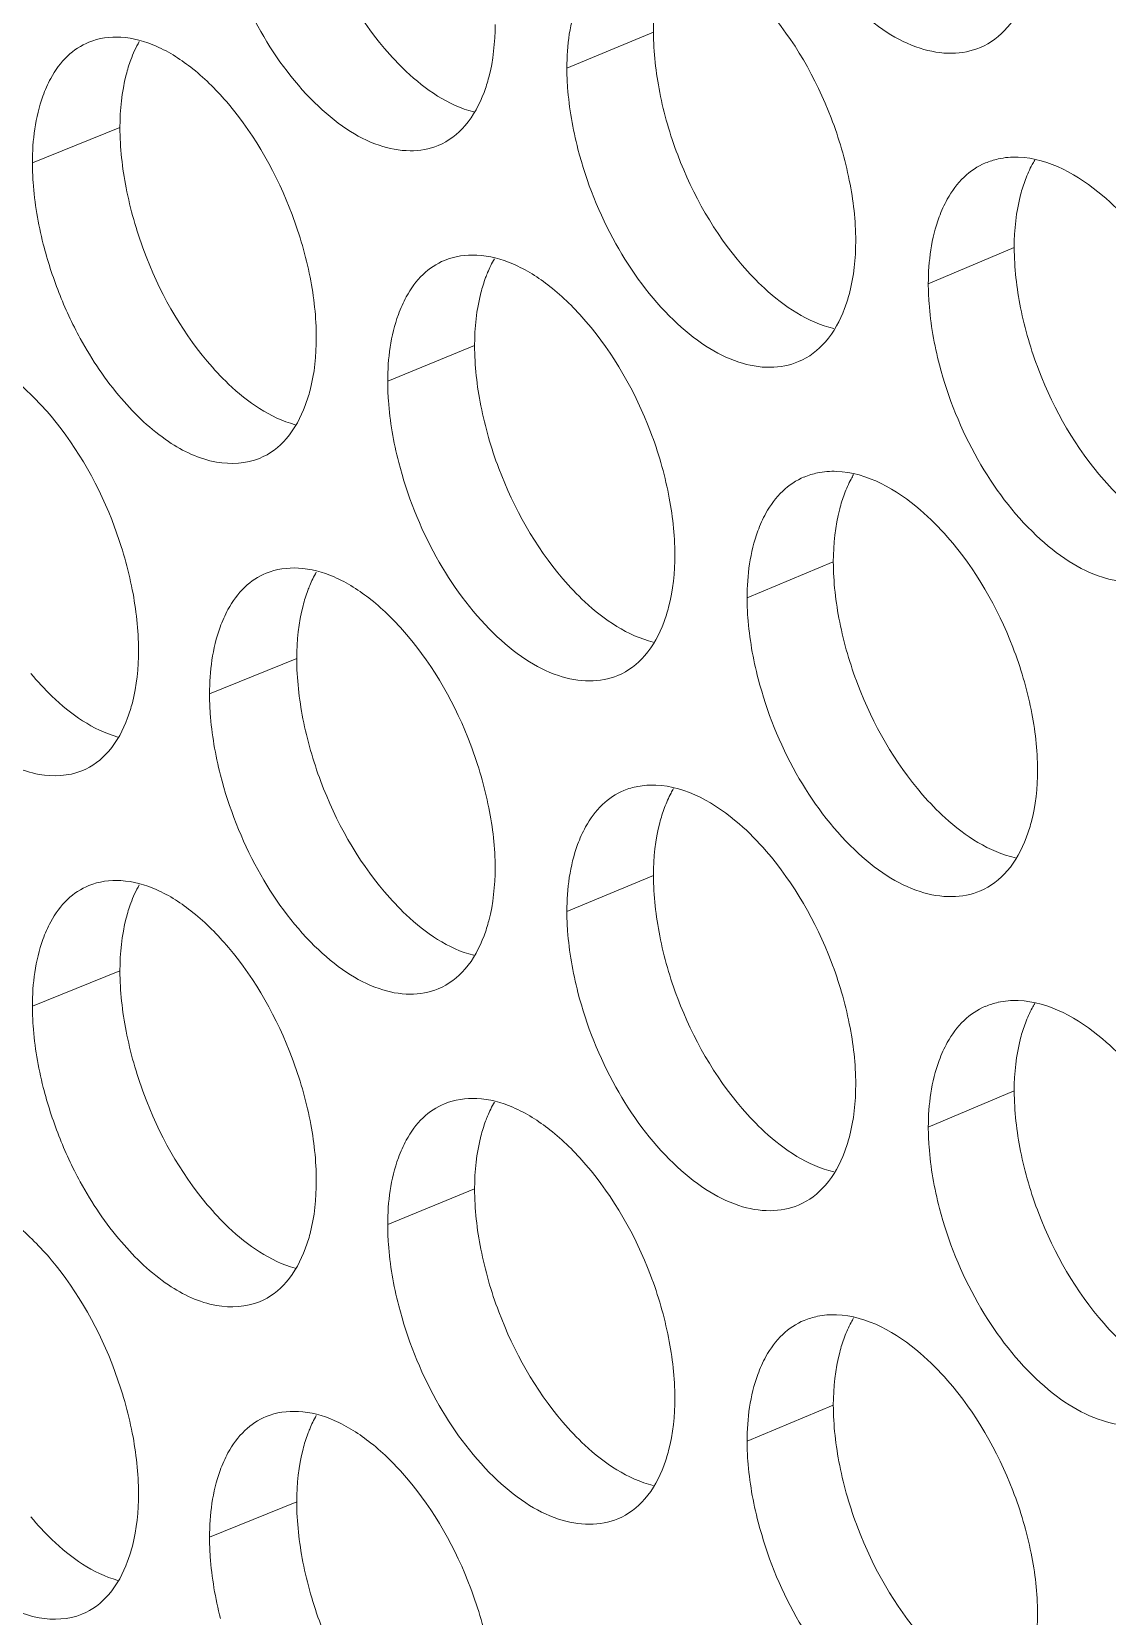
# Model space of a CAD drawing. Header units: millimetres. Extents: x 1177 to 4147, y 93 to 2194.
# Drawn here: x 2542.44 to 2552.48, y 853.82 to 868.62 of the extents above; entities that cross this region are included whole.
import ezdxf

# ---------------------------------------------------------------- set-up
doc = ezdxf.new("R2010")
doc.units = ezdxf.units.MM
doc.header["$LTSCALE"] = 0.1
doc.layers.get('0').update_dxf_attribs({"lineweight": 13})
doc.layers.add('标注', color=251, linetype='Continuous', lineweight=9)

# ---------------------------------------------------------------- blocks, each defined once
blk = doc.blocks.new('02')
at = {"layer": '标注'}
for p, q in [((4409.479, 832.143), (4408.324, 831.664)), ((4402.363, 830.87), (4401.195, 830.4)), ((4402.363, 830.87), (4401.195, 830.4)), ((4414.291, 829.269), (4413.145, 828.785)), ((4407.093, 827.963), (4405.934, 827.487)), ((4407.093, 827.963), (4405.934, 827.487)), ((4411.878, 825.078), (4410.728, 824.597)), ((4411.878, 825.078), (4410.728, 824.597)), ((4404.721, 823.789), (4403.558, 823.316)), ((4409.479, 820.893), (4408.324, 820.414)), ((4402.363, 819.62), (4401.195, 819.15)), ((4414.291, 818.019), (4413.145, 817.535)), ((4407.093, 816.713), (4405.934, 816.237)), ((4411.878, 813.828), (4410.728, 813.347)), ((4404.721, 812.539), (4403.558, 812.066))]:
    blk.add_line(p, q, dxfattribs=at)
for centre, radius, start, end in [((4414.281, 829.513), 0.96, 102.3564, 112.9065), ((4411.856, 825.33), 0.952, 101.531, 112.7006), ((4411.856, 825.33), 0.952, 101.531, 112.7006), ((4414.281, 818.263), 0.96, 102.3564, 112.9065), ((4411.856, 814.08), 0.952, 101.531, 112.7006)]:
    blk.add_arc(centre, radius, start, end, dxfattribs=at)
for points, knots in [([(4404.721, 835.039), (4404.721, 834.769), (4404.786, 834.209), (4405.096, 833.124), (4405.525, 832.356), (4405.893, 831.923)], [0, 0, 0, 0, 0.239417, 0.496314, 1, 1, 1, 1]), ([(4410.877, 834.765), (4410.991, 834.326), (4411.321, 833.501), (4411.963, 832.631), (4412.564, 832.136), (4413.009, 831.914), (4413.444, 831.835), (4413.719, 831.887), (4413.839, 831.938)], [0, 0, 0, 0, 0.302139, 0.585875, 0.710041, 0.818575, 0.913518, 1, 1, 1, 1]), ([(4403.704, 833.482), (4403.816, 833.044), (4404.139, 832.22), (4404.767, 831.348), (4405.356, 830.847), (4405.791, 830.62), (4406.218, 830.535), (4406.49, 830.583), (4406.608, 830.631)], [0, 0, 0, 0, 0.303606, 0.588083, 0.712204, 0.820335, 0.914512, 1, 1, 1, 1]), ([(4409.627, 833.048), (4409.602, 832.982), (4409.511, 832.689), (4409.479, 832.379), (4409.479, 832.143)], [0, 0, 0, 0, 0.230017, 1, 1, 1, 1]), ([(4408.574, 832.791), (4408.532, 832.716), (4408.375, 832.36), (4408.324, 831.965), (4408.324, 831.664)], [0, 0, 0, 0, 0.223347, 1, 1, 1, 1]), ([(4413.839, 831.938), (4413.976, 831.996), (4414.239, 832.199), (4414.392, 832.487), (4414.452, 832.646)], [0, 0, 0, 0, 0.468447, 1, 1, 1, 1]), ([(4412.177, 829.359), (4412.177, 829.629), (4412.11, 830.189), (4411.793, 831.273), (4411.355, 832.037), (4410.983, 832.467)], [0, 0, 0, 0, 0.23906, 0.495656, 1, 1, 1, 1]), ([(4407.219, 831.339), (4407.244, 831.405), (4407.335, 831.697), (4407.367, 832.007), (4407.367, 832.243)], [0, 0, 0, 0, 0.229953, 1, 1, 1, 1]), ([(4401.95, 832.009), (4401.844, 831.967), (4401.64, 831.831), (4401.499, 831.634), (4401.44, 831.524)], [0, 0, 0, 0, 0.477116, 1, 1, 1, 1]), ([(4401.95, 832.009), (4401.844, 831.967), (4401.64, 831.831), (4401.499, 831.634), (4401.44, 831.524)], [0, 0, 0, 0, 0.477116, 1, 1, 1, 1]), ([(4403.809, 831.184), (4403.666, 831.353), (4403.374, 831.649), (4402.886, 831.967), (4402.398, 832.105), (4402.083, 832.063), (4401.95, 832.009)], [0, 0, 0, 0, 0.307992, 0.574392, 0.80034, 1, 1, 1, 1]), ([(4403.809, 831.184), (4403.666, 831.353), (4403.374, 831.649), (4402.886, 831.967), (4402.398, 832.105), (4402.083, 832.063), (4401.95, 832.009)], [0, 0, 0, 0, 0.307992, 0.574392, 0.80034, 1, 1, 1, 1]), ([(4409.479, 832.143), (4409.479, 831.873), (4409.544, 831.313), (4409.858, 830.229), (4410.293, 829.463), (4410.664, 829.033)], [0, 0, 0, 0, 0.239274, 0.496012, 1, 1, 1, 1]), ([(4402.508, 831.775), (4402.484, 831.709), (4402.394, 831.416), (4402.363, 831.106), (4402.363, 830.87)], [0, 0, 0, 0, 0.229578, 1, 1, 1, 1]), ([(4402.508, 831.775), (4402.484, 831.709), (4402.394, 831.416), (4402.363, 831.106), (4402.363, 830.87)], [0, 0, 0, 0, 0.229578, 1, 1, 1, 1]), ([(4405.893, 831.923), (4405.983, 831.817), (4406.316, 831.461), (4406.742, 831.166), (4407.081, 831.078)], [0, 0, 0, 0, 0.285322, 1, 1, 1, 1]), ([(4408.324, 831.664), (4408.324, 831.577), (4408.339, 831.213), (4408.403, 830.851), (4408.472, 830.582)], [0, 0, 0, 0, 0.237972, 1, 1, 1, 1]), ([(4401.44, 831.524), (4401.399, 831.449), (4401.244, 831.094), (4401.195, 830.7), (4401.195, 830.4)], [0, 0, 0, 0, 0.222686, 1, 1, 1, 1]), ([(4401.44, 831.524), (4401.399, 831.449), (4401.244, 831.094), (4401.195, 830.7), (4401.195, 830.4)], [0, 0, 0, 0, 0.222686, 1, 1, 1, 1]), ([(4406.608, 830.631), (4406.745, 830.688), (4407.009, 830.891), (4407.16, 831.179), (4407.219, 831.339)], [0, 0, 0, 0, 0.46659, 1, 1, 1, 1]), ([(4404.982, 828.068), (4404.982, 828.338), (4404.917, 828.898), (4404.605, 829.983), (4404.176, 830.75), (4403.809, 831.184)], [0, 0, 0, 0, 0.239276, 0.49611, 1, 1, 1, 1]), ([(4404.982, 828.068), (4404.982, 828.338), (4404.917, 828.898), (4404.605, 829.983), (4404.176, 830.75), (4403.809, 831.184)], [0, 0, 0, 0, 0.239276, 0.49611, 1, 1, 1, 1]), ([(4402.363, 830.87), (4402.363, 830.601), (4402.427, 830.04), (4402.736, 828.955), (4403.162, 828.186), (4403.527, 827.752)], [0, 0, 0, 0, 0.239489, 0.496465, 1, 1, 1, 1]), ([(4402.363, 830.87), (4402.363, 830.601), (4402.427, 830.04), (4402.736, 828.955), (4403.162, 828.186), (4403.527, 827.752)], [0, 0, 0, 0, 0.239489, 0.496465, 1, 1, 1, 1]), ([(4408.472, 830.582), (4408.585, 830.143), (4408.913, 829.318), (4409.551, 828.448), (4410.148, 827.951), (4410.589, 827.727), (4411.022, 827.646), (4411.296, 827.697), (4411.415, 827.747)], [0, 0, 0, 0, 0.302626, 0.586607, 0.710758, 0.819158, 0.913847, 1, 1, 1, 1]), ([(4401.195, 830.4), (4401.195, 830.313), (4401.209, 829.948), (4401.272, 829.586), (4401.34, 829.316)], [0, 0, 0, 0, 0.237892, 1, 1, 1, 1]), ([(4401.195, 830.4), (4401.195, 830.313), (4401.209, 829.948), (4401.272, 829.586), (4401.34, 829.316)], [0, 0, 0, 0, 0.237892, 1, 1, 1, 1]), ([(4413.907, 830.398), (4413.802, 830.353), (4413.6, 830.217), (4413.458, 830.022), (4413.398, 829.914)], [0, 0, 0, 0, 0.479572, 1, 1, 1, 1]), ([(4415.834, 829.601), (4415.72, 829.73), (4415.315, 830.141), (4414.756, 830.46), (4414.345, 830.475)], [0, 0, 0, 0, 0.29472, 1, 1, 1, 1]), ([(4414.565, 830.436), (4414.553, 830.416), (4414.506, 830.332), (4414.466, 830.244), (4414.44, 830.175)], [0, 0, 0, 0, 0.242079, 1, 1, 1, 1]), ([(4414.44, 830.175), (4414.415, 830.109), (4414.323, 829.816), (4414.291, 829.506), (4414.291, 829.269)], [0, 0, 0, 0, 0.230311, 1, 1, 1, 1]), ([(4413.398, 829.914), (4413.356, 829.838), (4413.196, 829.483), (4413.145, 829.086), (4413.145, 828.785)], [0, 0, 0, 0, 0.2238, 1, 1, 1, 1]), ([(4401.34, 829.316), (4401.396, 829.097), (4401.535, 828.665), (4401.862, 827.96), (4402.332, 827.265), (4402.943, 826.678), (4403.596, 826.362), (4404.046, 826.385), (4404.224, 826.457)], [0, 0, 0, 0, 0.152387, 0.304947, 0.522872, 0.714293, 0.870269, 1, 1, 1, 1]), ([(4401.34, 829.316), (4401.396, 829.097), (4401.535, 828.665), (4401.862, 827.96), (4402.332, 827.265), (4402.943, 826.678), (4403.596, 826.362), (4404.046, 826.385), (4404.224, 826.457)], [0, 0, 0, 0, 0.152387, 0.304947, 0.522872, 0.714293, 0.870269, 1, 1, 1, 1]), ([(4412.027, 828.454), (4412.052, 828.52), (4412.145, 828.813), (4412.177, 829.123), (4412.177, 829.359)], [0, 0, 0, 0, 0.230247, 1, 1, 1, 1]), ([(4414.291, 829.269), (4414.291, 829), (4414.357, 828.44), (4414.675, 827.357), (4415.114, 826.593), (4415.489, 826.165)], [0, 0, 0, 0, 0.239131, 0.495711, 1, 1, 1, 1]), ([(4406.692, 829.098), (4406.587, 829.055), (4406.383, 828.919), (4406.242, 828.722), (4406.182, 828.613)], [0, 0, 0, 0, 0.478136, 1, 1, 1, 1]), ([(4406.692, 829.098), (4406.587, 829.055), (4406.383, 828.919), (4406.242, 828.722), (4406.182, 828.613)], [0, 0, 0, 0, 0.478136, 1, 1, 1, 1]), ([(4408.578, 828.284), (4408.433, 828.453), (4408.136, 828.749), (4407.641, 829.064), (4407.146, 829.199), (4406.827, 829.154), (4406.692, 829.098)], [0, 0, 0, 0, 0.30699, 0.573081, 0.799443, 1, 1, 1, 1]), ([(4408.578, 828.284), (4408.433, 828.453), (4408.136, 828.749), (4407.641, 829.064), (4407.146, 829.199), (4406.827, 829.154), (4406.692, 829.098)], [0, 0, 0, 0, 0.30699, 0.573081, 0.799443, 1, 1, 1, 1]), ([(4407.357, 829.118), (4407.323, 829.059), (4407.283, 828.976), (4407.249, 828.89), (4407.24, 828.868)], [0, 0, 0, 0, 0.741765, 1, 1, 1, 1]), ([(4407.357, 829.118), (4407.323, 829.059), (4407.283, 828.976), (4407.249, 828.89), (4407.24, 828.868)], [0, 0, 0, 0, 0.741765, 1, 1, 1, 1]), ([(4410.664, 829.033), (4410.756, 828.925), (4411.099, 828.566), (4411.537, 828.271), (4411.884, 828.189)], [0, 0, 0, 0, 0.285356, 1, 1, 1, 1]), ([(4407.24, 828.868), (4407.216, 828.802), (4407.125, 828.509), (4407.093, 828.199), (4407.093, 827.963)], [0, 0, 0, 0, 0.229871, 1, 1, 1, 1]), ([(4407.24, 828.868), (4407.216, 828.802), (4407.125, 828.509), (4407.093, 828.199), (4407.093, 827.963)], [0, 0, 0, 0, 0.229871, 1, 1, 1, 1]), ([(4406.182, 828.613), (4406.141, 828.538), (4405.984, 828.183), (4405.934, 827.788), (4405.934, 827.487)], [0, 0, 0, 0, 0.223124, 1, 1, 1, 1]), ([(4406.182, 828.613), (4406.141, 828.538), (4405.984, 828.183), (4405.934, 827.788), (4405.934, 827.487)], [0, 0, 0, 0, 0.223124, 1, 1, 1, 1]), ([(4413.145, 828.785), (4413.145, 828.699), (4413.16, 828.334), (4413.224, 827.972), (4413.295, 827.703)], [0, 0, 0, 0, 0.238027, 1, 1, 1, 1]), ([(4411.415, 827.747), (4411.552, 827.804), (4411.815, 828.007), (4411.967, 828.296), (4412.027, 828.454)], [0, 0, 0, 0, 0.467837, 1, 1, 1, 1]), ([(4409.765, 825.173), (4409.765, 825.443), (4409.699, 826.003), (4409.384, 827.087), (4408.949, 827.853), (4408.578, 828.284)], [0, 0, 0, 0, 0.239132, 0.495807, 1, 1, 1, 1]), ([(4409.765, 825.173), (4409.765, 825.443), (4409.699, 826.003), (4409.384, 827.087), (4408.949, 827.853), (4408.578, 828.284)], [0, 0, 0, 0, 0.239132, 0.495807, 1, 1, 1, 1]), ([(4404.835, 827.164), (4404.86, 827.23), (4404.951, 827.523), (4404.982, 827.832), (4404.982, 828.068)], [0, 0, 0, 0, 0.229806, 1, 1, 1, 1]), ([(4404.835, 827.164), (4404.86, 827.23), (4404.951, 827.523), (4404.982, 827.832), (4404.982, 828.068)], [0, 0, 0, 0, 0.229806, 1, 1, 1, 1]), ([(4407.093, 827.963), (4407.093, 827.693), (4407.158, 827.134), (4407.471, 826.049), (4407.902, 825.282), (4408.271, 824.85)], [0, 0, 0, 0, 0.239345, 0.496163, 1, 1, 1, 1]), ([(4407.093, 827.963), (4407.093, 827.693), (4407.158, 827.134), (4407.471, 826.049), (4407.902, 825.282), (4408.271, 824.85)], [0, 0, 0, 0, 0.239345, 0.496163, 1, 1, 1, 1]), ([(4401.444, 827.018), (4401.302, 827.187), (4401.013, 827.483), (4400.53, 827.801), (4400.045, 827.942), (4399.731, 827.901), (4399.599, 827.848)], [0, 0, 0, 0, 0.3085, 0.575059, 0.800797, 1, 1, 1, 1]), ([(4403.527, 827.752), (4403.617, 827.646), (4403.945, 827.292), (4404.365, 826.997), (4404.7, 826.906)], [0, 0, 0, 0, 0.285293, 1, 1, 1, 1]), ([(4403.527, 827.752), (4403.617, 827.646), (4403.945, 827.292), (4404.365, 826.997), (4404.7, 826.906)], [0, 0, 0, 0, 0.285293, 1, 1, 1, 1]), ([(4413.295, 827.703), (4413.409, 827.264), (4413.742, 826.439), (4414.389, 825.57), (4414.994, 825.077), (4415.442, 824.856), (4415.879, 824.78), (4416.156, 824.834), (4416.276, 824.885)], [0, 0, 0, 0, 0.301654, 0.585147, 0.709328, 0.817996, 0.913192, 1, 1, 1, 1]), ([(4405.934, 827.487), (4405.934, 827.4), (4405.948, 827.036), (4406.012, 826.673), (4406.081, 826.404)], [0, 0, 0, 0, 0.237945, 1, 1, 1, 1]), ([(4405.934, 827.487), (4405.934, 827.4), (4405.948, 827.036), (4406.012, 826.673), (4406.081, 826.404)], [0, 0, 0, 0, 0.237945, 1, 1, 1, 1]), ([(4404.224, 826.457), (4404.362, 826.513), (4404.626, 826.716), (4404.776, 827.005), (4404.835, 827.164)], [0, 0, 0, 0, 0.465952, 1, 1, 1, 1]), ([(4404.224, 826.457), (4404.362, 826.513), (4404.626, 826.716), (4404.776, 827.005), (4404.835, 827.164)], [0, 0, 0, 0, 0.465952, 1, 1, 1, 1]), ([(4402.611, 823.899), (4402.611, 824.168), (4402.546, 824.729), (4402.236, 825.814), (4401.81, 826.583), (4401.444, 827.018)], [0, 0, 0, 0, 0.239348, 0.496261, 1, 1, 1, 1]), ([(4406.081, 826.404), (4406.194, 825.966), (4406.519, 825.142), (4407.152, 824.27), (4407.745, 823.771), (4408.183, 823.545), (4408.613, 823.463), (4408.886, 823.512), (4409.004, 823.561)], [0, 0, 0, 0, 0.303115, 0.587343, 0.711479, 0.819744, 0.914178, 1, 1, 1, 1]), ([(4406.081, 826.404), (4406.194, 825.966), (4406.519, 825.142), (4407.152, 824.27), (4407.745, 823.771), (4408.183, 823.545), (4408.613, 823.463), (4408.886, 823.512), (4409.004, 823.561)], [0, 0, 0, 0, 0.303115, 0.587343, 0.711479, 0.819744, 0.914178, 1, 1, 1, 1]), ([(4413.402, 825.406), (4413.289, 825.535), (4412.887, 825.947), (4412.33, 826.268), (4411.921, 826.284)], [0, 0, 0, 0, 0.295157, 1, 1, 1, 1]), ([(4413.402, 825.406), (4413.289, 825.535), (4412.887, 825.947), (4412.33, 826.268), (4411.921, 826.284)], [0, 0, 0, 0, 0.295157, 1, 1, 1, 1]), ([(4411.489, 826.209), (4411.384, 826.165), (4411.181, 826.029), (4411.039, 825.833), (4410.979, 825.725)], [0, 0, 0, 0, 0.479105, 1, 1, 1, 1]), ([(4411.489, 826.209), (4411.384, 826.165), (4411.181, 826.029), (4411.039, 825.833), (4410.979, 825.725)], [0, 0, 0, 0, 0.479105, 1, 1, 1, 1]), ([(4412.149, 826.241), (4412.137, 826.222), (4412.091, 826.139), (4412.052, 826.051), (4412.027, 825.984)], [0, 0, 0, 0, 0.242084, 1, 1, 1, 1]), ([(4412.149, 826.241), (4412.137, 826.222), (4412.091, 826.139), (4412.052, 826.051), (4412.027, 825.984)], [0, 0, 0, 0, 0.242084, 1, 1, 1, 1]), ([(4415.489, 826.165), (4415.584, 826.056), (4415.935, 825.694), (4416.387, 825.4), (4416.741, 825.323)], [0, 0, 0, 0, 0.285359, 1, 1, 1, 1]), ([(4412.027, 825.984), (4412.002, 825.918), (4411.91, 825.625), (4411.878, 825.315), (4411.878, 825.078)], [0, 0, 0, 0, 0.230164, 1, 1, 1, 1]), ([(4412.027, 825.984), (4412.002, 825.918), (4411.91, 825.625), (4411.878, 825.315), (4411.878, 825.078)], [0, 0, 0, 0, 0.230164, 1, 1, 1, 1]), ([(4410.979, 825.725), (4410.937, 825.649), (4410.779, 825.294), (4410.728, 824.898), (4410.728, 824.597)], [0, 0, 0, 0, 0.223573, 1, 1, 1, 1]), ([(4410.979, 825.725), (4410.937, 825.649), (4410.779, 825.294), (4410.728, 824.898), (4410.728, 824.597)], [0, 0, 0, 0, 0.223573, 1, 1, 1, 1]), ([(4414.602, 822.301), (4414.602, 822.571), (4414.535, 823.13), (4414.216, 824.214), (4413.776, 824.977), (4413.402, 825.406)], [0, 0, 0, 0, 0.238989, 0.495505, 1, 1, 1, 1]), ([(4414.602, 822.301), (4414.602, 822.571), (4414.535, 823.13), (4414.216, 824.214), (4413.776, 824.977), (4413.402, 825.406)], [0, 0, 0, 0, 0.238989, 0.495505, 1, 1, 1, 1]), ([(4398.991, 825.155), (4399.046, 824.936), (4399.183, 824.505), (4399.508, 823.799), (4399.975, 823.104), (4400.581, 822.516), (4401.229, 822.197), (4401.678, 822.217), (4401.855, 822.289)], [0, 0, 0, 0, 0.152652, 0.305439, 0.523584, 0.715027, 0.870754, 1, 1, 1, 1]), ([(4406.187, 824.106), (4406.042, 824.275), (4405.748, 824.571), (4405.257, 824.888), (4404.765, 825.024), (4404.448, 824.981), (4404.314, 824.926)], [0, 0, 0, 0, 0.307488, 0.573733, 0.799889, 1, 1, 1, 1]), ([(4409.616, 824.269), (4409.641, 824.335), (4409.733, 824.628), (4409.765, 824.937), (4409.765, 825.173)], [0, 0, 0, 0, 0.2301, 1, 1, 1, 1]), ([(4409.616, 824.269), (4409.641, 824.335), (4409.733, 824.628), (4409.765, 824.937), (4409.765, 825.173)], [0, 0, 0, 0, 0.2301, 1, 1, 1, 1]), ([(4411.878, 825.078), (4411.878, 824.809), (4411.944, 824.249), (4412.26, 823.165), (4412.697, 822.4), (4413.069, 821.971)], [0, 0, 0, 0, 0.239203, 0.495862, 1, 1, 1, 1]), ([(4411.878, 825.078), (4411.878, 824.809), (4411.944, 824.249), (4412.26, 823.165), (4412.697, 822.4), (4413.069, 821.971)], [0, 0, 0, 0, 0.239203, 0.495862, 1, 1, 1, 1]), ([(4404.314, 824.926), (4404.209, 824.883), (4404.005, 824.747), (4403.864, 824.55), (4403.804, 824.441)], [0, 0, 0, 0, 0.477633, 1, 1, 1, 1]), ([(4404.982, 824.94), (4404.948, 824.882), (4404.909, 824.8), (4404.876, 824.716), (4404.868, 824.694)], [0, 0, 0, 0, 0.741798, 1, 1, 1, 1]), ([(4408.271, 824.85), (4408.363, 824.743), (4408.701, 824.386), (4409.133, 824.091), (4409.476, 824.006)], [0, 0, 0, 0, 0.285343, 1, 1, 1, 1]), ([(4408.271, 824.85), (4408.363, 824.743), (4408.701, 824.386), (4409.133, 824.091), (4409.476, 824.006)], [0, 0, 0, 0, 0.285343, 1, 1, 1, 1]), ([(4404.868, 824.694), (4404.843, 824.628), (4404.753, 824.334), (4404.721, 824.025), (4404.721, 823.789)], [0, 0, 0, 0, 0.229724, 1, 1, 1, 1]), ([(4410.728, 824.597), (4410.728, 824.51), (4410.742, 824.145), (4410.807, 823.784), (4410.877, 823.515)], [0, 0, 0, 0, 0.238, 1, 1, 1, 1]), ([(4410.728, 824.597), (4410.728, 824.51), (4410.742, 824.145), (4410.807, 823.784), (4410.877, 823.515)], [0, 0, 0, 0, 0.238, 1, 1, 1, 1]), ([(4403.804, 824.441), (4403.763, 824.365), (4403.607, 824.01), (4403.558, 823.616), (4403.558, 823.316)], [0, 0, 0, 0, 0.222904, 1, 1, 1, 1]), ([(4409.004, 823.561), (4409.142, 823.618), (4409.405, 823.821), (4409.557, 824.11), (4409.616, 824.269)], [0, 0, 0, 0, 0.467218, 1, 1, 1, 1]), ([(4409.004, 823.561), (4409.142, 823.618), (4409.405, 823.821), (4409.557, 824.11), (4409.616, 824.269)], [0, 0, 0, 0, 0.467218, 1, 1, 1, 1]), ([(4407.367, 820.993), (4407.367, 821.262), (4407.301, 821.822), (4406.988, 822.907), (4406.555, 823.674), (4406.187, 824.106)], [0, 0, 0, 0, 0.239204, 0.495958, 1, 1, 1, 1]), ([(4402.465, 822.995), (4402.49, 823.061), (4402.58, 823.354), (4402.611, 823.663), (4402.611, 823.899)], [0, 0, 0, 0, 0.22966, 1, 1, 1, 1]), ([(4404.721, 823.789), (4404.721, 823.519), (4404.786, 822.959), (4405.096, 821.874), (4405.525, 821.106), (4405.893, 820.673)], [0, 0, 0, 0, 0.239417, 0.496314, 1, 1, 1, 1]), ([(4401.176, 823.586), (4401.264, 823.481), (4401.588, 823.128), (4402.002, 822.834), (4402.333, 822.74)], [0, 0, 0, 0, 0.285256, 1, 1, 1, 1]), ([(4410.877, 823.515), (4410.991, 823.076), (4411.321, 822.251), (4411.963, 821.381), (4412.564, 820.886), (4413.009, 820.664), (4413.444, 820.585), (4413.719, 820.637), (4413.839, 820.688)], [0, 0, 0, 0, 0.302139, 0.585875, 0.710041, 0.818575, 0.913518, 1, 1, 1, 1]), ([(4410.877, 823.515), (4410.991, 823.076), (4411.321, 822.251), (4411.963, 821.381), (4412.564, 820.886), (4413.009, 820.664), (4413.444, 820.585), (4413.719, 820.637), (4413.839, 820.688)], [0, 0, 0, 0, 0.302139, 0.585875, 0.710041, 0.818575, 0.913518, 1, 1, 1, 1]), ([(4403.558, 823.316), (4403.558, 823.229), (4403.572, 822.864), (4403.635, 822.502), (4403.704, 822.232)], [0, 0, 0, 0, 0.237919, 1, 1, 1, 1]), ([(4401.855, 822.289), (4401.992, 822.344), (4402.256, 822.547), (4402.406, 822.836), (4402.465, 822.995)], [0, 0, 0, 0, 0.465305, 1, 1, 1, 1]), ([(4414.452, 821.396), (4414.477, 821.462), (4414.57, 821.755), (4414.602, 822.065), (4414.602, 822.301)], [0, 0, 0, 0, 0.230395, 1, 1, 1, 1]), ([(4414.452, 821.396), (4414.477, 821.462), (4414.57, 821.755), (4414.602, 822.065), (4414.602, 822.301)], [0, 0, 0, 0, 0.230395, 1, 1, 1, 1]), ([(4403.704, 822.232), (4403.816, 821.794), (4404.139, 820.97), (4404.767, 820.098), (4405.356, 819.597), (4405.791, 819.37), (4406.218, 819.285), (4406.49, 819.333), (4406.608, 819.381)], [0, 0, 0, 0, 0.303606, 0.588083, 0.712204, 0.820335, 0.914512, 1, 1, 1, 1]), ([(4410.983, 821.217), (4410.871, 821.347), (4410.472, 821.758), (4409.918, 822.082), (4409.51, 822.098)], [0, 0, 0, 0, 0.295598, 1, 1, 1, 1]), ([(4409.746, 822.052), (4409.735, 822.033), (4409.69, 821.951), (4409.652, 821.865), (4409.627, 821.798)], [0, 0, 0, 0, 0.242093, 1, 1, 1, 1]), ([(4409.084, 822.026), (4408.978, 821.982), (4408.775, 821.846), (4408.634, 821.65), (4408.574, 821.541)], [0, 0, 0, 0, 0.478627, 1, 1, 1, 1]), ([(4413.069, 821.971), (4413.163, 821.863), (4413.51, 821.502), (4413.955, 821.208), (4414.306, 821.128)], [0, 0, 0, 0, 0.285361, 1, 1, 1, 1]), ([(4413.069, 821.971), (4413.163, 821.863), (4413.51, 821.502), (4413.955, 821.208), (4414.306, 821.128)], [0, 0, 0, 0, 0.285361, 1, 1, 1, 1]), ([(4409.627, 821.798), (4409.602, 821.732), (4409.511, 821.439), (4409.479, 821.129), (4409.479, 820.893)], [0, 0, 0, 0, 0.230017, 1, 1, 1, 1]), ([(4408.574, 821.541), (4408.532, 821.466), (4408.375, 821.11), (4408.324, 820.715), (4408.324, 820.414)], [0, 0, 0, 0, 0.223347, 1, 1, 1, 1]), ([(4412.177, 818.109), (4412.177, 818.379), (4412.11, 818.939), (4411.793, 820.023), (4411.355, 820.787), (4410.983, 821.217)], [0, 0, 0, 0, 0.23906, 0.495656, 1, 1, 1, 1]), ([(4413.839, 820.688), (4413.976, 820.746), (4414.239, 820.949), (4414.392, 821.237), (4414.452, 821.396)], [0, 0, 0, 0, 0.468447, 1, 1, 1, 1]), ([(4413.839, 820.688), (4413.976, 820.746), (4414.239, 820.949), (4414.392, 821.237), (4414.452, 821.396)], [0, 0, 0, 0, 0.468447, 1, 1, 1, 1]), ([(4407.219, 820.089), (4407.244, 820.155), (4407.335, 820.447), (4407.367, 820.757), (4407.367, 820.993)], [0, 0, 0, 0, 0.229953, 1, 1, 1, 1]), ([(4403.809, 819.934), (4403.666, 820.103), (4403.374, 820.399), (4402.886, 820.717), (4402.398, 820.855), (4402.083, 820.813), (4401.95, 820.759)], [0, 0, 0, 0, 0.307992, 0.574392, 0.80034, 1, 1, 1, 1]), ([(4409.479, 820.893), (4409.479, 820.623), (4409.544, 820.063), (4409.858, 818.979), (4410.293, 818.213), (4410.664, 817.783)], [0, 0, 0, 0, 0.239274, 0.496012, 1, 1, 1, 1]), ([(4401.95, 820.759), (4401.844, 820.717), (4401.64, 820.581), (4401.499, 820.384), (4401.44, 820.274)], [0, 0, 0, 0, 0.477116, 1, 1, 1, 1]), ([(4405.893, 820.673), (4405.983, 820.567), (4406.316, 820.211), (4406.742, 819.916), (4407.081, 819.828)], [0, 0, 0, 0, 0.285322, 1, 1, 1, 1]), ([(4402.508, 820.525), (4402.484, 820.459), (4402.394, 820.166), (4402.363, 819.856), (4402.363, 819.62)], [0, 0, 0, 0, 0.229578, 1, 1, 1, 1]), ([(4408.324, 820.414), (4408.324, 820.327), (4408.339, 819.963), (4408.403, 819.601), (4408.472, 819.332)], [0, 0, 0, 0, 0.237972, 1, 1, 1, 1]), ([(4401.44, 820.274), (4401.399, 820.199), (4401.244, 819.844), (4401.195, 819.45), (4401.195, 819.15)], [0, 0, 0, 0, 0.222686, 1, 1, 1, 1]), ([(4404.982, 816.818), (4404.982, 817.088), (4404.917, 817.648), (4404.605, 818.733), (4404.176, 819.5), (4403.809, 819.934)], [0, 0, 0, 0, 0.239276, 0.49611, 1, 1, 1, 1]), ([(4406.608, 819.381), (4406.745, 819.438), (4407.009, 819.641), (4407.16, 819.929), (4407.219, 820.089)], [0, 0, 0, 0, 0.46659, 1, 1, 1, 1]), ([(4402.363, 819.62), (4402.363, 819.351), (4402.427, 818.79), (4402.736, 817.705), (4403.162, 816.936), (4403.527, 816.502)], [0, 0, 0, 0, 0.239489, 0.496465, 1, 1, 1, 1]), ([(4408.472, 819.332), (4408.585, 818.893), (4408.913, 818.068), (4409.551, 817.198), (4410.148, 816.701), (4410.589, 816.477), (4411.022, 816.396), (4411.296, 816.447), (4411.415, 816.497)], [0, 0, 0, 0, 0.302626, 0.586607, 0.710758, 0.819158, 0.913847, 1, 1, 1, 1]), ([(4401.195, 819.15), (4401.195, 819.063), (4401.209, 818.698), (4401.272, 818.336), (4401.34, 818.066)], [0, 0, 0, 0, 0.237892, 1, 1, 1, 1]), ([(4413.907, 819.148), (4413.802, 819.103), (4413.6, 818.967), (4413.458, 818.772), (4413.398, 818.664)], [0, 0, 0, 0, 0.479572, 1, 1, 1, 1]), ([(4415.834, 818.351), (4415.72, 818.48), (4415.315, 818.891), (4414.756, 819.21), (4414.345, 819.225)], [0, 0, 0, 0, 0.29472, 1, 1, 1, 1]), ([(4414.565, 819.186), (4414.553, 819.166), (4414.506, 819.082), (4414.466, 818.994), (4414.44, 818.925)], [0, 0, 0, 0, 0.242079, 1, 1, 1, 1]), ([(4414.44, 818.925), (4414.415, 818.859), (4414.323, 818.566), (4414.291, 818.256), (4414.291, 818.019)], [0, 0, 0, 0, 0.230311, 1, 1, 1, 1]), ([(4413.398, 818.664), (4413.356, 818.588), (4413.196, 818.233), (4413.145, 817.836), (4413.145, 817.535)], [0, 0, 0, 0, 0.2238, 1, 1, 1, 1]), ([(4401.34, 818.066), (4401.396, 817.847), (4401.535, 817.415), (4401.862, 816.71), (4402.332, 816.015), (4402.943, 815.428), (4403.596, 815.112), (4404.046, 815.135), (4404.224, 815.207)], [0, 0, 0, 0, 0.152387, 0.304947, 0.522872, 0.714293, 0.870269, 1, 1, 1, 1]), ([(4412.027, 817.204), (4412.052, 817.27), (4412.145, 817.563), (4412.177, 817.873), (4412.177, 818.109)], [0, 0, 0, 0, 0.230247, 1, 1, 1, 1]), ([(4414.291, 818.019), (4414.291, 817.75), (4414.357, 817.19), (4414.675, 816.107), (4415.114, 815.343), (4415.489, 814.915)], [0, 0, 0, 0, 0.239131, 0.495711, 1, 1, 1, 1]), ([(4406.692, 817.848), (4406.587, 817.805), (4406.383, 817.669), (4406.242, 817.472), (4406.182, 817.363)], [0, 0, 0, 0, 0.478136, 1, 1, 1, 1]), ([(4408.578, 817.034), (4408.433, 817.203), (4408.136, 817.499), (4407.641, 817.814), (4407.146, 817.949), (4406.827, 817.904), (4406.692, 817.848)], [0, 0, 0, 0, 0.30699, 0.573081, 0.799443, 1, 1, 1, 1]), ([(4407.357, 817.868), (4407.323, 817.809), (4407.283, 817.726), (4407.249, 817.64), (4407.24, 817.618)], [0, 0, 0, 0, 0.741765, 1, 1, 1, 1]), ([(4407.24, 817.618), (4407.216, 817.552), (4407.125, 817.259), (4407.093, 816.949), (4407.093, 816.713)], [0, 0, 0, 0, 0.229871, 1, 1, 1, 1]), ([(4410.664, 817.783), (4410.756, 817.675), (4411.099, 817.316), (4411.537, 817.021), (4411.884, 816.939)], [0, 0, 0, 0, 0.285356, 1, 1, 1, 1]), ([(4413.145, 817.535), (4413.145, 817.449), (4413.16, 817.084), (4413.224, 816.722), (4413.295, 816.453)], [0, 0, 0, 0, 0.238027, 1, 1, 1, 1]), ([(4406.182, 817.363), (4406.141, 817.288), (4405.984, 816.933), (4405.934, 816.538), (4405.934, 816.237)], [0, 0, 0, 0, 0.223124, 1, 1, 1, 1]), ([(4411.415, 816.497), (4411.552, 816.554), (4411.815, 816.757), (4411.967, 817.046), (4412.027, 817.204)], [0, 0, 0, 0, 0.467837, 1, 1, 1, 1]), ([(4409.765, 813.923), (4409.765, 814.193), (4409.699, 814.753), (4409.384, 815.837), (4408.949, 816.603), (4408.578, 817.034)], [0, 0, 0, 0, 0.239132, 0.495807, 1, 1, 1, 1]), ([(4404.835, 815.914), (4404.86, 815.98), (4404.951, 816.273), (4404.982, 816.582), (4404.982, 816.818)], [0, 0, 0, 0, 0.229806, 1, 1, 1, 1]), ([(4401.444, 815.768), (4401.302, 815.937), (4401.013, 816.233), (4400.53, 816.551), (4400.045, 816.692), (4399.731, 816.651), (4399.599, 816.598)], [0, 0, 0, 0, 0.3085, 0.575059, 0.800797, 1, 1, 1, 1]), ([(4407.093, 816.713), (4407.093, 816.443), (4407.158, 815.884), (4407.471, 814.799), (4407.902, 814.032), (4408.271, 813.6)], [0, 0, 0, 0, 0.239345, 0.496163, 1, 1, 1, 1]), ([(4403.527, 816.502), (4403.617, 816.396), (4403.945, 816.042), (4404.365, 815.747), (4404.7, 815.656)], [0, 0, 0, 0, 0.285293, 1, 1, 1, 1]), ([(4413.295, 816.453), (4413.409, 816.014), (4413.742, 815.189), (4414.389, 814.32), (4414.994, 813.827), (4415.442, 813.606), (4415.879, 813.53), (4416.156, 813.584), (4416.276, 813.635)], [0, 0, 0, 0, 0.301654, 0.585147, 0.709328, 0.817996, 0.913192, 1, 1, 1, 1]), ([(4405.934, 816.237), (4405.934, 816.15), (4405.948, 815.786), (4406.012, 815.423), (4406.081, 815.154)], [0, 0, 0, 0, 0.237945, 1, 1, 1, 1]), ([(4404.224, 815.207), (4404.362, 815.263), (4404.626, 815.466), (4404.776, 815.755), (4404.835, 815.914)], [0, 0, 0, 0, 0.465952, 1, 1, 1, 1]), ([(4402.611, 812.649), (4402.611, 812.918), (4402.546, 813.479), (4402.236, 814.564), (4401.81, 815.333), (4401.444, 815.768)], [0, 0, 0, 0, 0.239348, 0.496261, 1, 1, 1, 1]), ([(4406.081, 815.154), (4406.194, 814.716), (4406.519, 813.892), (4407.152, 813.02), (4407.745, 812.521), (4408.183, 812.295), (4408.613, 812.213), (4408.886, 812.262), (4409.004, 812.311)], [0, 0, 0, 0, 0.303115, 0.587343, 0.711479, 0.819744, 0.914178, 1, 1, 1, 1]), ([(4411.489, 814.959), (4411.384, 814.915), (4411.181, 814.779), (4411.039, 814.583), (4410.979, 814.475)], [0, 0, 0, 0, 0.479105, 1, 1, 1, 1]), ([(4413.402, 814.156), (4413.289, 814.285), (4412.887, 814.697), (4412.33, 815.018), (4411.921, 815.034)], [0, 0, 0, 0, 0.295157, 1, 1, 1, 1]), ([(4412.149, 814.991), (4412.137, 814.972), (4412.091, 814.889), (4412.052, 814.801), (4412.027, 814.734)], [0, 0, 0, 0, 0.242084, 1, 1, 1, 1]), ([(4415.489, 814.915), (4415.584, 814.806), (4415.935, 814.444), (4416.387, 814.15), (4416.741, 814.073)], [0, 0, 0, 0, 0.285359, 1, 1, 1, 1]), ([(4412.027, 814.734), (4412.002, 814.668), (4411.91, 814.375), (4411.878, 814.065), (4411.878, 813.828)], [0, 0, 0, 0, 0.230164, 1, 1, 1, 1]), ([(4410.979, 814.475), (4410.937, 814.399), (4410.779, 814.044), (4410.728, 813.648), (4410.728, 813.347)], [0, 0, 0, 0, 0.223573, 1, 1, 1, 1]), ([(4414.602, 811.051), (4414.602, 811.321), (4414.535, 811.88), (4414.216, 812.964), (4413.776, 813.727), (4413.402, 814.156)], [0, 0, 0, 0, 0.238989, 0.495505, 1, 1, 1, 1]), ([(4398.991, 813.905), (4399.046, 813.686), (4399.183, 813.255), (4399.508, 812.549), (4399.975, 811.854), (4400.581, 811.266), (4401.229, 810.947), (4401.678, 810.967), (4401.855, 811.039)], [0, 0, 0, 0, 0.152652, 0.305439, 0.523584, 0.715027, 0.870754, 1, 1, 1, 1]), ([(4409.616, 813.019), (4409.641, 813.085), (4409.733, 813.378), (4409.765, 813.687), (4409.765, 813.923)], [0, 0, 0, 0, 0.2301, 1, 1, 1, 1]), ([(4411.878, 813.828), (4411.878, 813.559), (4411.944, 812.999), (4412.26, 811.915), (4412.697, 811.15), (4413.069, 810.721)], [0, 0, 0, 0, 0.239203, 0.495862, 1, 1, 1, 1]), ([(4404.314, 813.676), (4404.209, 813.633), (4404.005, 813.497), (4403.864, 813.3), (4403.804, 813.191)], [0, 0, 0, 0, 0.477633, 1, 1, 1, 1]), ([(4406.187, 812.856), (4406.042, 813.025), (4405.748, 813.321), (4405.257, 813.638), (4404.765, 813.774), (4404.448, 813.731), (4404.314, 813.676)], [0, 0, 0, 0, 0.307488, 0.573733, 0.799889, 1, 1, 1, 1]), ([(4404.982, 813.69), (4404.948, 813.632), (4404.909, 813.55), (4404.876, 813.466), (4404.868, 813.444)], [0, 0, 0, 0, 0.741798, 1, 1, 1, 1]), ([(4408.271, 813.6), (4408.363, 813.493), (4408.701, 813.136), (4409.133, 812.841), (4409.476, 812.756)], [0, 0, 0, 0, 0.285343, 1, 1, 1, 1]), ([(4404.868, 813.444), (4404.843, 813.378), (4404.753, 813.084), (4404.721, 812.775), (4404.721, 812.539)], [0, 0, 0, 0, 0.229724, 1, 1, 1, 1]), ([(4403.804, 813.191), (4403.763, 813.115), (4403.607, 812.76), (4403.558, 812.366), (4403.558, 812.066)], [0, 0, 0, 0, 0.222904, 1, 1, 1, 1]), ([(4410.728, 813.347), (4410.728, 813.26), (4410.742, 812.895), (4410.807, 812.534), (4410.877, 812.265)], [0, 0, 0, 0, 0.238, 1, 1, 1, 1]), ([(4409.004, 812.311), (4409.142, 812.368), (4409.405, 812.571), (4409.557, 812.86), (4409.616, 813.019)], [0, 0, 0, 0, 0.467218, 1, 1, 1, 1]), ([(4407.367, 809.743), (4407.367, 810.012), (4407.301, 810.572), (4406.988, 811.657), (4406.555, 812.424), (4406.187, 812.856)], [0, 0, 0, 0, 0.239204, 0.495958, 1, 1, 1, 1]), ([(4402.465, 811.745), (4402.49, 811.811), (4402.58, 812.104), (4402.611, 812.413), (4402.611, 812.649)], [0, 0, 0, 0, 0.22966, 1, 1, 1, 1]), ([(4404.721, 812.539), (4404.721, 812.269), (4404.786, 811.709), (4405.096, 810.624), (4405.525, 809.856), (4405.893, 809.423)], [0, 0, 0, 0, 0.239417, 0.496314, 1, 1, 1, 1]), ([(4401.176, 812.336), (4401.264, 812.231), (4401.588, 811.878), (4402.002, 811.584), (4402.333, 811.49)], [0, 0, 0, 0, 0.285256, 1, 1, 1, 1]), ([(4410.877, 812.265), (4410.991, 811.826), (4411.321, 811.001), (4411.963, 810.131), (4412.564, 809.636), (4413.009, 809.414), (4413.444, 809.335), (4413.719, 809.387), (4413.839, 809.438)], [0, 0, 0, 0, 0.302139, 0.585875, 0.710041, 0.818575, 0.913518, 1, 1, 1, 1]), ([(4403.558, 812.066), (4403.558, 811.979), (4403.572, 811.614), (4403.635, 811.252), (4403.704, 810.982)], [0, 0, 0, 0, 0.237919, 1, 1, 1, 1]), ([(4401.855, 811.039), (4401.992, 811.094), (4402.256, 811.297), (4402.406, 811.586), (4402.465, 811.745)], [0, 0, 0, 0, 0.465305, 1, 1, 1, 1]), ([(4414.452, 810.146), (4414.477, 810.212), (4414.57, 810.505), (4414.602, 810.815), (4414.602, 811.051)], [0, 0, 0, 0, 0.230395, 1, 1, 1, 1])]:
    blk.add_open_spline(points, degree=3, knots=knots, dxfattribs=at)
for points in [[(4402.62, 832.018), (4402.576, 831.94), (4402.539, 831.858), (4402.508, 831.775)], [(4402.62, 832.018), (4402.576, 831.94), (4402.539, 831.858), (4402.508, 831.775)], [(4414.345, 830.475), (4414.255, 830.478), (4414.163, 830.471), (4414.075, 830.451)], [(4411.921, 826.284), (4411.836, 826.287), (4411.749, 826.281), (4411.666, 826.264)], [(4411.921, 826.284), (4411.836, 826.287), (4411.749, 826.281), (4411.666, 826.264)], [(4409.27, 822.081), (4409.206, 822.069), (4409.143, 822.051), (4409.084, 822.026)], [(4409.51, 822.098), (4409.43, 822.101), (4409.349, 822.096), (4409.27, 822.081)], [(4402.62, 820.768), (4402.576, 820.69), (4402.539, 820.608), (4402.508, 820.525)], [(4414.345, 819.225), (4414.255, 819.228), (4414.163, 819.221), (4414.075, 819.201)], [(4411.921, 815.034), (4411.836, 815.037), (4411.749, 815.031), (4411.666, 815.014)]]:
    blk.add_open_spline(points, degree=3, dxfattribs=at)

msp = doc.modelspace()

# ---------------------------------------------------------------- block references
at = {"xscale": 0.7, "yscale": 0.7, "zscale": 0.7}
msp.add_blockref('02', (-538.391, 286.112), dxfattribs=at)

doc.saveas('drawing.dxf')
